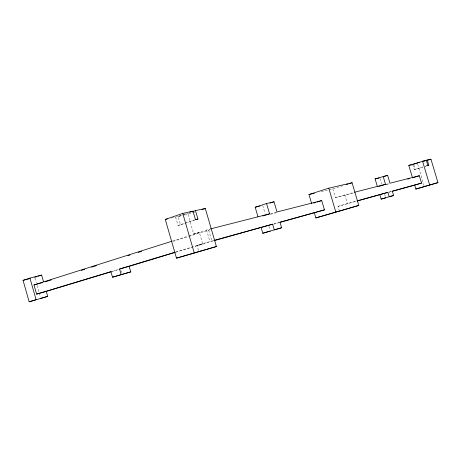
<?xml version="1.0" encoding="UTF-8"?>
<svg xmlns="http://www.w3.org/2000/svg" width="461" height="461" viewBox="0 0 461 461"><rect width="100%" height="100%" fill="white"/><g stroke="black" fill="none" stroke-linecap="round" stroke-linejoin="round"><path stroke-width="0.35" stroke-dasharray="2.31 1.73" d="M171.469 218.065L175.601 217.148L185.633 213.697M194.588 220.185L180.51 224.87L178.107 216.595L182.118 215.218M182.787 214.987L188.134 213.149M184.717 215.126L194.669 212.118M175.601 217.148L178.009 225.464L184.723 223.228M185.397 223.003L194.79 219.868M321.236 191.626L332.819 188.889L343.451 185.506M188.019 214.394L193.712 233.975L210.677 228.852M172.604 241.005L188.382 236.003M189.068 235.784L199.359 232.523L202.661 243.863L192.358 246.981M173.094 241.391L188.157 236.626M188.843 236.412L210.089 229.774M270.336 214.054L276.329 212.181M412.699 164.548L414.22 169.665L424.454 166.467M425.134 166.254L427.186 165.614M414.22 169.665L422.662 167.101M425.388 166.248L427.433 165.614M332.819 188.889L335.395 197.619L353.731 192.444M386.03 184.429L388.658 183.622M198.501 250.444L197.037 245.419L214.037 240.383M175.871 251.971L191.672 247.188M112.271 271.431L118.46 269.564L112.277 271.252M175.681 252.253L214.025 240.711M274.018 223.954L279.326 222.358M339.388 211.144L337.976 206.349L356.29 201.082M389.032 192.133L391.009 191.54M337.976 206.349L356.509 201.227M389.234 192.174L391.297 191.603M197.037 245.419L202.661 243.863M273.552 224.207L279.781 222.484M193.712 233.975L199.359 232.523M270.549 214.256L276.825 212.648M335.395 197.619L354.008 192.842M386.232 184.573L388.998 183.864M178.009 225.464L180.51 224.87M178.107 216.595L182.072 215.713M417.654 164.174L424.345 186.624M413.84 164.975L415.171 169.441M379.956 178.453L381.702 184.331M384.607 194.121L385.517 197.193M344.747 194.732L347.352 203.543M268.913 226.242L269.921 229.693M262.724 205.45L265.081 213.495M208.7 230.131L211.945 241.287M206.516 229.912L209.899 241.524M120.92 270.313L121.906 273.748M34.927 278.006L36.286 282.772M37.064 285.492L39.006 292.297M39.202 292.977L40.366 297.063"/><path stroke-width="0.69" d="M195.481 210.625L205.312 208.476L216.393 246.531L176.5 258.16L165.274 219.442L182.752 213.403L192.998 211.167L195.464 219.649L197.942 219.067L195.481 210.625L192.807 211.541M189.65 212.319L192.998 211.167M201.987 209.617L205.312 208.476M195.931 219.736L197.942 219.067M111.585 271.638L46.284 291.392L47.708 296.371L29.164 301.788L23.05 280.363L29.93 278.098L41.617 275.067L43.501 281.659M34.731 277.326L36.609 276.709M37.86 276.3L41.617 275.067M257.97 216.756L255.181 207.231L266.562 203.531L274.013 201.797L276.998 211.974L321.703 200.593L324.44 209.876L279.781 222.484M270.031 203.088L274.013 201.797M311.671 203.704L308.968 194.525L328.768 188.186L352.083 182.758L358.796 205.433L315.86 217.932L314.373 212.89M346.107 184.665L348.101 184.031M349.426 183.605L352.083 182.758M412.497 177.837L408.798 165.413L426.321 160.226L427.866 165.407L428.793 165.188L427.255 160.025L423.855 161.102M413.379 164.335L419.51 162.387M423.596 161.091L426.321 160.226M46.284 291.392L36.626 294.124L33.999 284.933L171.918 241.224M426.235 160.71L430.96 159.212L437.95 182.625L415.845 189.073L414.675 185.143L391.983 191.413M45.063 281.884L51.223 279.936M81.349 270.405L84.772 269.328M91.618 267.161L96.412 265.645M127.904 255.682L129.962 255.031M138.179 252.432L141.602 251.349M377.248 186.169L375.093 178.903L387.626 175.33L389.971 183.219L419.337 175.745L421.527 183.103L414.675 185.143M384.347 176.361L387.626 175.33M262.874 215.961L269.593 213.858L266.562 203.531M427.433 165.614L428.793 165.188M313.676 203.082L315.687 202.46M317.024 202.045L321.703 200.593M378.792 186.417L385.523 184.354L383.154 176.373M413.183 177.623L419.337 175.745M36.626 294.124L110.905 271.638L112.513 277.211L130.751 271.886L129.149 266.331L174.996 252.461M112.513 277.211L121.174 274.652L119.555 269.022L175.186 252.179M214.717 240.515L272.618 224.19L274.283 229.866L281.625 227.751L279.988 222.156L324.44 209.876M357.194 201.036L387.903 192.37L389.205 196.755L393.613 195.487L392.323 191.148L421.527 183.103M176.5 258.16L216.393 246.531M29.164 301.788L36.108 299.736L29.93 278.098M40.758 298.423L47.708 296.371M261.156 227.642L262.799 233.249L281.625 227.751M315.86 217.932L358.796 205.433M379.847 194.773L381.138 199.123L393.613 195.487M415.845 189.073L437.95 182.625M121.174 274.652L130.751 271.886M381.138 199.123L385.701 197.809M262.799 233.249L270.33 231.076M119.555 269.022L129.149 266.331M214.037 240.383L272.618 224.19M356.975 200.892L387.903 192.37M33.999 284.933L42.308 282.691M23.05 280.363L29.919 278.577M407.657 179.075L409.731 178.545M210.677 228.852L269.593 213.858M354.423 192.266L385.523 184.354M255.181 207.231L259.981 206.096M308.968 194.525L314.419 193.24M375.093 178.903L379.098 177.958M165.274 219.442L167.337 218.981M408.798 165.413L412.048 164.692M427.255 160.025L430.96 159.212M422.512 161.056L429.658 185.017M328.768 188.186L335.815 212.06M182.752 213.403L194.237 252.922"/></g></svg>
